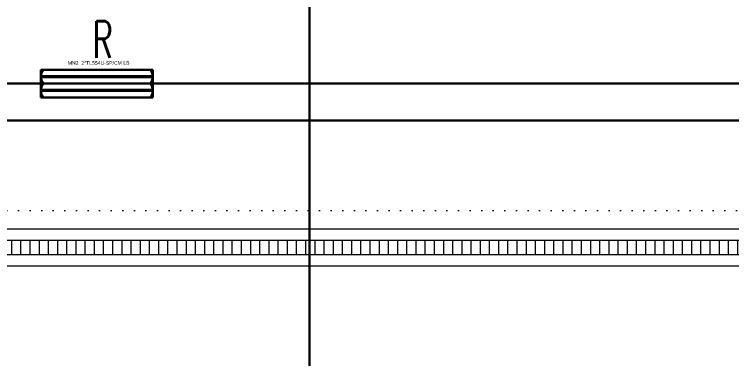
# Model space of a CAD drawing. Header units: metres. Extents: x -13316 to 152404, y -3899 to 30226.
# Drawn here: x 5853 to 6633, y 4639 to 5013 of the extents above; entities that cross this region are included whole.
import ezdxf
from ezdxf.enums import TextEntityAlignment as Align

# ---------------------------------------------------------------- set-up
doc = ezdxf.new("R2010")
doc.units = ezdxf.units.M
doc.header["$LTSCALE"] = 100
doc.header["$MEASUREMENT"] = 0
doc.linetypes.add('DOT2', pattern=[0.125, 0, -0.125])
doc.layers.get('0').update_dxf_attribs({"color": 9, "lineweight": 9})
for name, color, linetype, lineweight in [('06D', 9, 'Continuous', 9), ('E-2x54 W SIVAÜSTÜ FLUORESAN YÜKSEK TAVAN ARMATÜRÜ', 7, 'Continuous', 30), ('E-KABLO', 7, 'Continuous', 30), ('E-LINYE', 7, 'Continuous', 30)]:
    doc.layers.add(name, color=color, linetype=linetype, lineweight=lineweight)
doc.styles.add('Arial', font='arial.ttf', dxfattribs={"height": 2.5})
doc.styles.add('E-YAZI', font='txttw.shx')

# ---------------------------------------------------------------- blocks, each defined once
blk = doc.blocks.new('2x54 W SIVAÜSTÜ FLUORESAN YÜKSEK TAVAN ARMATÜRÜ')
at = {"layer": 'E-2x54 W SIVAÜSTÜ FLUORESAN YÜKSEK TAVAN ARMATÜRÜ', "color": 4}
for p, q in [((-60.8, 15), (-60.8, -15)), ((-60.8, 15), (60.8, 15)), ((60.8, 15), (60.8, 0)), ((-60, 0), (-15, 0)), ((15, 0), (60, 0)), ((60.8, 0), (60.8, -15)), ((-60.8, -15), (60.8, -15))]:
    blk.add_line(p, q, dxfattribs=at)
at = {"layer": 'E-2x54 W SIVAÜSTÜ FLUORESAN YÜKSEK TAVAN ARMATÜRÜ', "color": 7}
for p, q in [((-59.27, 8.01), (59.32, 8.01)), ((-60.8, 0), (60.8, 0)), ((-59.16, 7.01), (59.44, 7)), ((-59.27, -6.99), (59.32, -6.99)), ((-59.16, -7.99), (59.44, -8))]:
    blk.add_line(p, q, dxfattribs=at)
for centre in [(-59.23, 7.63), (-59.23, 7.33), (59.36, 7.63), (59.36, 7.33), (-59.23, -7.37), (-59.23, -7.67), (59.36, -7.37), (59.36, -7.67)]:
    blk.add_circle(centre, 0.11, dxfattribs=at)
for centre, radius, start, end in [((-48.66, 7.5), 12.14, 141.85995, 218.14005), ((-59.12, 7.51), 0.515, 106.86737, 266.76121), ((-59.32, 7.49), 0.519, 289.2244, 84.40418), ((48.66, 7.5), 12.14, 321.85995, 38.14005), ((59.47, 7.51), 0.515, 106.86737, 266.76121), ((59.27, 7.49), 0.519, 289.2244, 84.40418), ((-48.66, -7.5), 12.14, 141.85995, 218.14005), ((-59.12, -7.49), 0.515, 106.86737, 266.76121), ((-59.32, -7.51), 0.519, 289.2244, 84.40418), ((48.66, -7.5), 12.14, 321.85995, 38.14005), ((59.47, -7.49), 0.515, 106.86737, 266.76121), ((59.27, -7.51), 0.519, 289.2244, 84.40418)]:
    blk.add_arc(centre, radius, start, end, dxfattribs=at)
at = {"layer": 'E-2x54 W SIVAÜSTÜ FLUORESAN YÜKSEK TAVAN ARMATÜRÜ', "color": 7, "style": 'Arial'}
blk.add_text('MN2  2*TL554U-SP/CM LB', height=3.9508, dxfattribs=at).set_placement((-31.61, 20.4))
blk = doc.blocks.new('p-ızgara')
at = {"layer": '06D'}
h = blk.add_hatch(dxfattribs=at)
h.set_pattern_fill('_USER', color=252, scale=10, angle=90, style=0, pattern_type=0)
h.set_pattern_definition([(90, (-7e-12, -8630), (-10, 6e-16), [])])
h.paths.add_polyline_path([(7918.01, -4182.5), (907.5, -4182.5), (907.5, -4197.5), (7918.01, -4197.5)])
blk.add_lwpolyline([(7918.01, -4182.5), (907.5, -4182.5), (907.5, -4197.5), (7918.01, -4197.5)], close=True, dxfattribs=at)
blk = doc.blocks.new('2.bod.Mimari')
at = {"layer": '06D'}
blk.add_lwpolyline([(907.5, -4210), (8397.52, -4210), (8397.52, -3773.53), (8357.52, -3773.53), (8357.52, -4170), (907.5, -4170)], close=True, dxfattribs=at)
at = {"layer": '06D', "linetype": 'DOT2'}
blk.add_lwpolyline([(375, -5889.88), (375, -4630, -0.369385), (825, -4150), (8420, -4150)], format="xyb", dxfattribs=at)
at = {"layer": '06D'}
blk.add_blockref('p-ızgara', (0, 0), dxfattribs=at)

msp = doc.modelspace()

# ---------------------------------------------------------------- linework, layer by layer
at = {"layer": 'E-KABLO', "color": 5}
msp.add_line((6173.83, 4329.07), (6173.83, 5090), dxfattribs=at)
at = {"layer": 'E-KABLO', "color": 6}
for p, q in [((5238.33, 4938.13), (5881.75, 4938.13)), ((6003.35, 4938.13), (6645.98, 4938.13)), ((3662.34, 4898.13), (8235.26, 4898.13))]:
    msp.add_line(p, q, dxfattribs=at)

# ---------------------------------------------------------------- block references
msp.add_blockref('2.bod.Mimari', (320, 8950))
at = {"layer": 'E-2x54 W SIVAÜSTÜ FLUORESAN YÜKSEK TAVAN ARMATÜRÜ', "color": 6}
msp.add_blockref('2x54 W SIVAÜSTÜ FLUORESAN YÜKSEK TAVAN ARMATÜRÜ', (5942.55, 4938.13), dxfattribs=at)

# ---------------------------------------------------------------- texts
at = {"layer": 'E-LINYE', "color": 3, "linetype": 'Continuous', "style": 'E-YAZI', "width": 0.6}
msp.add_text('R', height=40, dxfattribs=at).set_placement((5948.96, 4985.97), align=Align.MIDDLE_CENTER)

doc.saveas('drawing.dxf')
